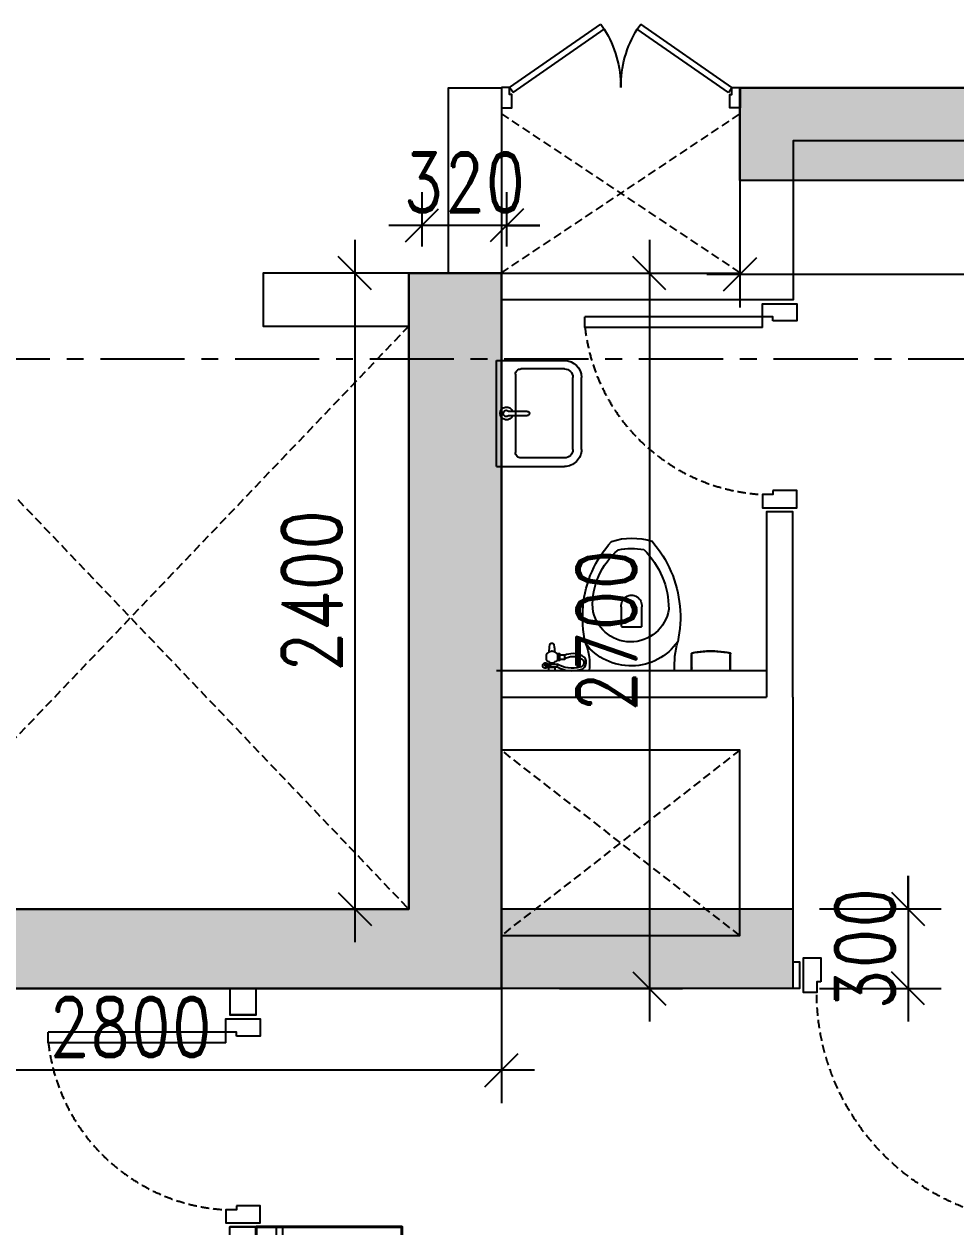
# Model space of a CAD drawing. Header units: millimetres. Extents: x 2061841 to 105821645, y -77612 to 48520811.
# Drawn here: x 105437996 to 105441512, y 48483101 to 48487640 of the extents above; entities that cross this region are included whole.
import ezdxf

# ---------------------------------------------------------------- set-up
doc = ezdxf.new("R2010")
doc.units = ezdxf.units.MM
doc.header["$LTSCALE"] = 10
doc.header["$MEASUREMENT"] = 0
doc.linetypes.add('xa_type A_Seventh floor plan$0$HIDDEN2', pattern=[4.762499999999999, 3.175, -1.5875])
doc.linetypes.add('XR_type A_TYP_GRID$0$CENTER', pattern=[50.800000000000004, 31.75, -6.35, 6.35, -6.35])
for name, color, linetype in [('AS-COLS', 2, 'Continuous'), ('DIM', 8, 'Continuous'), ('S-OPENING', 6, 'Continuous'), ('xa_type A_Seventh floor plan$0$A-DOOR', 6, 'Continuous'), ('xa_type A_Seventh floor plan$0$A-ELEV-HIDN', 54, 'xa_type A_Seventh floor plan$0$HIDDEN2'), ('xa_type A_Seventh floor plan$0$A-FLOR-FNSH', 74, 'Continuous'), ('xa_type A_Seventh floor plan$0$A-FURN-MOVE', 54, 'Continuous'), ('xa_type A_Seventh floor plan$0$A-FURN-MOVE-RefEdit0', 54, 'Continuous'), ('xa_type A_Seventh floor plan$0$A-WALL', 3, 'Continuous'), ('xa_type A_Seventh floor plan$0$AP-SANR-FIXT', 74, 'Continuous'), ('xa_type A_Seventh floor plan$0$AS-COLS', 2, 'Continuous'), ('xa_type A_Seventh floor plan$0$xb_type d_second fl_typ_fl$0$A-DOOR', 8, 'Continuous'), ('xa_type A_Seventh floor plan$0$xb_type d_second fl_typ_fl$0$A-WALL', 8, 'Continuous'), ('xa_type A_Seventh floor plan$0$xr_TDT02_Toilet_01_settingout$0$A-ELEV-FINE', 8, 'Continuous'), ('XR_type A_TYP_COL$0$AS-COLS', 2, 'Continuous'), ('XR_type A_TYP_COL$0$AS-COLS-PATT', 253, 'Continuous'), ('XR_type A_TYP_GRID$0$AS-GRID', 24, 'XR_type A_TYP_GRID$0$CENTER')]:
    doc.layers.add(name, color=color, linetype=linetype)
doc.layers.add('S-STRCOL HATCH', color=33, linetype='Continuous', lineweight=9)
doc.layers.add('xa_type A_Seventh floor plan$0$M-WHITE', color=7, linetype='Continuous', lineweight=40)
doc.styles.add('200', font='romand.shx', dxfattribs={"width": 0.8, "height": 225})
doc.dimstyles.new('GR1', dxfattribs={"dimtxt": 225, "dimasz": 125, "dimexe": 125, "dimexo": 100, "dimgap": 50, "dimtad": 1, "dimdec": 0, "dimzin": 3, "dimdsep": 46, "dimtxsty": '200', "dimblk1": 'OBLIQUE', "dimblk2": 'OBLIQUE', "dimsah": 1, "dimcen": 0.0625, "dimdle": 125, "dimclrd": 3, "dimclre": 3, "dimclrt": 2, "dimadec": 0, "dimazin": 0, "dimtfac": 1, "dimtdec": 0, "dimtix": 1, "dimtmove": 0, "dimatfit": 3, "dimfxl": 1, "dimtolj": 1, "dimtzin": 0, "dimarcsym": 0})

# ---------------------------------------------------------------- blocks, each defined once
blk = doc.blocks.new('xa_type A_Seventh floor plan$0$xb_type d_second fl_typ_fl$0$Door frame 100wall')
blk.add_lwpolyline([(-80, 75), (-65, 75), (-65, 115), (-15, 115), (-15, -15), (-80, -15)], close=True)
at = {"layer": 'xa_type A_Seventh floor plan$0$xb_type d_second fl_typ_fl$0$A-WALL'}
blk.add_line((0, 0), (0, 100), dxfattribs=at)
blk = doc.blocks.new('xa_type A_Seventh floor plan$0$xb_type d_second fl_typ_fl$0$bedroom door')
blk.add_lwpolyline([(105.1464844892034, -983.9333337180142), (105.1464844892034, -115), (65.14648448920343, -115), (65.14648448920343, -983.9333337179851), (105.1464844892034, -983.9333337180142)])
at = {"layer": 'xa_type A_Seventh floor plan$0$A-ELEV-HIDN'}
blk.add_arc((65.14648448920343, -115), 869.8535155106802, 272.6356617834032, 0, dxfattribs=at)
at = {"rotation": 180}
blk.add_blockref('xa_type A_Seventh floor plan$0$xb_type d_second fl_typ_fl$0$Door frame 100wall', (0, 0), dxfattribs=at)
at = {"xscale": -1, "rotation": 180}
blk.add_blockref('xa_type A_Seventh floor plan$0$xb_type d_second fl_typ_fl$0$Door frame 100wall', (1000, 0), dxfattribs=at)
blk = doc.blocks.new('xa_type A_Seventh floor plan$0$xb_type d_second fl_typ_fl$0$toilet door')
at = {"layer": 'xa_type A_Seventh floor plan$0$A-ELEV-HIDN'}
blk.add_arc((-1763.28200702864, 7052.87246977794), 711.1025350235711, 96.47028241527612, 177.0071382821096, dxfattribs=at)
at = {"layer": 'xa_type A_Seventh floor plan$0$xb_type d_second fl_typ_fl$0$A-DOOR'}
for p, q in [((-1843.414632035157, 7090.000228226185), (-1843.414632035157, 7759.445592481177)), ((-1843.414632035157, 7759.445592481177), (-1803.414632035157, 7759.445592481177)), ((-1803.414632035157, 7090.000228256686), (-1803.414632035157, 7759.445592481177)), ((-1843.414632035157, 7090.000228226185), (-1803.414632035157, 7090.000228256686))]:
    blk.add_line(p, q, dxfattribs=at)
at = {"layer": 'xa_type A_Seventh floor plan$0$xb_type d_second fl_typ_fl$0$A-DOOR', "xscale": -1}
blk.add_blockref('xa_type A_Seventh floor plan$0$xb_type d_second fl_typ_fl$0$Door frame 100wall', (-2538.414631873835, 6975.000228226767), dxfattribs=at)
at = {"layer": 'xa_type A_Seventh floor plan$0$xb_type d_second fl_typ_fl$0$A-DOOR'}
blk.add_blockref('xa_type A_Seventh floor plan$0$xb_type d_second fl_typ_fl$0$Door frame 100wall', (-1738.414632035157, 6975.000228256686), dxfattribs=at)
blk = doc.blocks.new('xa_type A_Seventh floor plan$0$xr_TDT02_Toilet_01_settingout$0$wc')
at = {"layer": 'xa_type A_Seventh floor plan$0$AP-SANR-FIXT', "ltscale": 0.2}
for p, q in [((20461.62070748405, 4689.689276119345), (20497.67033978758, 4689.689276119228)), ((20461.69355579579, 4678.807754505193), (20497.67033978758, 4678.807754505076)), ((20486.59345893675, 4691.944074428058), (20469.31345893591, 4691.944074428058)), ((20469.31345893591, 4678.807754505193), (20469.31345893591, 4671.698334694724)), ((20486.59345893687, 4678.807754505193), (20486.59345893675, 4672.188823685865)), ((20739.9516951374, 4462.310673744068), (20739.9516951374, 4536.650559317204)), ((20741.20738768528, 4537.906251864973), (20815.56533119848, 4537.906251864973)), ((20816.82102374636, 4536.650559317204), (20816.82102374636, 4462.310673744068))]:
    blk.add_line(p, q, dxfattribs=at)
for points in [[(20471.33573837994, 4681.024170677294, 0.3369022641410247), (20471.32451595386, 4687.424160838593), (20453.29091225038, 4687.392538791406, 0.5070620141445241), (20453.30213467669, 4680.992548630224)], [(20457.06498615976, 4643.720303211012, 0.06660742914882362), (20460.12069963707, 4638.427652174025, -0.01706334503262753), (20475.31408976528, 4629.655744295567, 0.06660742921335212), (20481.42551678859, 4629.655744292657, -0.01706334503262747), (20496.6189068871, 4638.427652157145, 0.0666074291488234), (20499.67462040015, 4643.720303211128, -0.01706334499724469), (20499.67462039817, 4661.264118939755, 0.0666074291488236), (20496.6189068871, 4666.556769993505, -0.01706334503262736), (20481.42551678859, 4675.328677855548, 0.06660742921335229), (20475.31408976528, 4675.328677855199, -0.01706334503262758), (20460.12069963859, 4666.556769974064, 0.06660742914882362), (20457.06498615976, 4661.264118939755, -0.01706334499724491)]]:
    blk.add_lwpolyline(points, format="xyb", close=True, dxfattribs=at)
for points in [[(20469.31345893591, 4689.689276119345), (20469.31345893591, 4691.944074428058), (20465.78001149101, 4695.477521872963), (20465.78001149101, 4703.464074428659), (20490.12690638189, 4703.464074428659), (20490.12690638189, 4695.477521872846), (20486.59345893675, 4691.944074428058), (20486.59345893675, 4689.689276119345)], [(20497.20126335436, 4639.217509135138), (20506.09262181431, 4639.217509135255), (20506.09262181431, 4665.766913013067), (20497.20126335436, 4665.766913012951)]]:
    blk.add_lwpolyline(points, dxfattribs=at)
for points in [[(20524.95868466955, 4659.081564924214, 0.2601056089022531), (20587.73024912362, 4657.573192714714, 0.7708764479602701), (20583.96676154967, 4691.035395862302, 0.1977266631467092), (20497.67033978782, 4678.807754505076), (20497.67033978758, 4689.689276119228, -0.200316485286325), (20586.30880078531, 4699.488731245394, -0.713234275111573), (20592.04836432842, 4647.554249078501, -0.2350147255699284), (20524.95868466955, 4646.750900804531)], [(20467.35131842035, 4634.42530445091, 0.03157745378200629), (20470.41858584629, 4606.380577847245, 0.9086010748089974), (20485.48833202312, 4606.380577844568, 0.03102383513475767), (20488.53240529352, 4633.931225519627)]]:
    blk.add_lwpolyline(points, format="xyb", dxfattribs=at)
blk.add_lwpolyline([(20506.09262181431, 4643.85221107502), (20524.95868466955, 4643.85221107502), (20524.95868466955, 4661.132211075979), (20506.09262181431, 4661.132211075979)], close=True, dxfattribs=at)
for centre, radius, start, end in [((20453.29652346353, 4684.192543710815), 9.975274772144349, 18.81136755873729, 341.3895693099699), ((20411.14131719919, 4679.385485252598), 208.835410442578, 338.088421185569, 6.701247933559269), ((20776.19066254093, 4469.952928950777), 215.9537894005397, 35.17577138235026, 142.4879577712549), ((21291.64998502933, 4686.119490218), 351.1420282931437, 177.1212086470693, 195.1480653844451), ((21075.20446743022, 4500.614227616112), 481.0027153644979, 167.8985445712714, 184.8455886293089), ((20775.59535283872, 4450.633188317879), 144.6379517192527, 8.366985128203721, 173.129629687035), ((20541.53378862256, 4502.147617834853), 421.3884487405393, 354.2573884661691, 12.64046008296985), ((20815.56533119848, 4536.650559317204), 1.255692547792345, 0, 90), ((21011.6464226213, 4496.913091296912), 417.3625765515994, 185.0763419955068, 222.2999638124544), ((20901.73267622662, 4455.13162822905), 270.0403843805147, 177.2823688728763, 230.2951441353241), ((20778.386359442, 4457.719260741957), 38.7079383789394, 173.1877172927367, 6.812282707263264), ((20600.97656675868, 4472.175779635902), 317.7176482603041, 314.8693601636669, 359.9105726837539), ((20528.08271950934, 4501.264061389025), 434.6892989206215, 318.9210920096052, 354.550668197793), ((20778.11938161121, 4490.200201914995), 247.697236969801, 258.6145723123715, 280.9391625662948), ((20779.95795920721, 4451.469988694997), 247.719990017508, 251.8889787451766, 287.816771128037)]:
    blk.add_arc(centre, radius, start, end, dxfattribs=at)
blk.add_rational_spline([(21005.39369271786, 4703.318628498469), (21005.38308818775, 4678.999096713611), (21005.37248365764, 4654.679564928869), (21005.36877207222, 4646.167728804168), (21005.3650604868, 4637.655892679468), (21078.31722885321, 4622.884968916653), (21151.28225119549, 4637.592265498941), (21151.28596278114, 4646.104101623758), (21151.2896743668, 4654.615937748458), (21151.30027889667, 4678.9354695332), (21151.31088342678, 4703.255001318059)], [1, 1, 1, 1, 1, 0.9801980198019803, 1, 1, 1, 1, 1], degree=2, knots=[0, 0, 0, 1, 1, 2, 2, 2.398674609964647, 2.398674609964647, 3.398674609964647, 3.398674609964647, 4.398674609964647, 4.398674609964647, 4.398674609964647], dxfattribs=at)
at = {"layer": 'xa_type A_Seventh floor plan$0$AP-SANR-FIXT'}
blk.add_rational_spline([(21151.31088342678, 4703.255001318059), (21078.35228807243, 4703.286814908264), (21005.39369271786, 4703.318628498469), (21005.38308818775, 4678.999096713611), (21005.37248365764, 4654.679564928869), (21005.36877207222, 4646.167728804168), (21005.3650604868, 4637.655892679468), (21078.31722885321, 4622.884968916653), (21151.28225119549, 4637.592265498941), (21151.28596278114, 4646.104101623758), (21151.2896743668, 4654.615937748458), (21151.30027889667, 4678.9354695332), (21151.31088342678, 4703.255001318059)], [1, 1, 1, 1, 1, 1, 1, 0.9801980198019803, 1, 1, 1, 1, 1], degree=2, knots=[0, 0, 0, 1, 1, 2, 2, 3, 3, 3.398674609964647, 3.398674609964647, 4.398674609964647, 4.398674609964647, 5.398674609964647, 5.398674609964647, 5.398674609964647], dxfattribs=at)
blk = doc.blocks.new('*U317')
for p, q in [((250, -25), (-250, -25)), ((-250, -25), (-250, -345)), ((250, -25), (250, -345)), ((-9.769424009063641, -169.52571506401), (-9.769424009063641, -81.73267379704316)), ((9.769423994308909, -81.73267381162145), (9.769423994308909, -169.52571506401)), ((-210, -345), (-210, -139.417821283103)), ((-184.6000000227941, -114.0178213057807), (184.6000000227373, -114.0178213057807)), ((210, -345), (210, -139.417821283103)), ((170, -385), (-170, -385)), ((170, -425), (-170, -425))]:
    blk.add_line(p, q)
for centre, radius, start, end in [((7.717062544543296e-10, -71.62524806245347), 30.1219952397098, 288.9249111404631, 251.0750730578684), ((7.717062544543296e-10, -70.81068745421362), 14.65371731530611, 311.8117791005273, 228.1882208139928), ((-184.6000000227368, -139.4178212830436), 25.39999997726301, 90.00000000013024, 180.0000000001303), ((-7.377366273431107e-09, -169.52571506401), 9.769424001686275, 180, 0), ((184.6000000227373, -139.4178212830436), 25.39999997726301, 359.9999999998697, 89.99999999986973), ((-170, -345), 80, 180, 270), ((-170, -345), 40, 180, 270), ((170, -345), 40, 270, 0), ((170, -345), 80, 270, 0)]:
    blk.add_arc(centre, radius, start, end)
blk = doc.blocks.new('xa_type A_Seventh floor plan$0$Door FHC')
for p, q in [((-1127.883712633025, 9.49900584908142, 2.232045635602517e-08), (-1145.004901815271, -15.1356218319986, 2.848289313043748e-08)), ((-1127.883712633025, 9.49900584908142, 2.232045635559149e-08), (-681.0331486343963, -301.064366224801, -1.235255685755159e-07)), ((-72.13170031883715, 9.646680641018301, 2.848288449628505e-08), (-518.9109283153805, -301.0193397361215, 4.343255890831496e-08)), ((-72.13170031883715, 9.6466806410183, 2.848288449628505e-08), (-55.00485277482153, -14.9840134865069, 2.848288449585137e-08)), ((-1145.004901815271, -15.1356218319986, 2.848289313087116e-08), (-698.1543378166542, -325.6989939058757, -1.173631318011036e-07)), ((-55.00485277482153, -14.9840134865069, 2.848288449585137e-08), (-501.7840807713618, -325.6500338636653, 4.343255890788128e-08)), ((-698.1543378166542, -325.6989939058757, 1.807128013706777e-07), (-681.0331486343963, -301.0643662248011, 2.848288449541769e-08)), ((-518.9109283153805, -301.0193397361215, 2.848288529859466e-08), (-501.7840807713619, -325.6500338636653, 4.343255890788128e-08))]:
    blk.add_line(p, q)
at = {"elevation": 2.848288449628505e-08}
for points in [[(-1185.004876766157, -15.14482090227715), (-1185.027847738288, 84.8551764594024), (-1135.027849057463, 84.86666194547547), (-1135.012917925567, 19.86666366037503), (-1145.01291766174, 19.8643665631546), (-1145.004877821476, -15.13563251342452)], [(-15.00487676615671, -14.98402417343345), (-15.00487676615671, 85.01597582656655), (-65.00487676617126, 85.015975826552), (-65.00487676617126, 20.015975826552), (-55.00487676615671, 20.015975826552), (-55.00487676617126, -14.984024173448)]]:
    blk.add_lwpolyline(points, close=True, dxfattribs=at)
for centre, radius, start, end in [((-1145.004909243931, -15.13563252064256, 2.848288449628505e-08), 545.0000324777748, 328.3559988987334, 0), ((-55.00487676617126, -14.98403016878907, 2.848288529859466e-08), 545.0000210855567, 179.9840620647648, 211.6571638034259)]:
    blk.add_arc(centre, radius, start, end)
blk = doc.blocks.new('xa_type A_Seventh floor plan$0$Bedside table')
for p, q in [((-449.999999949112, 450.000000050728), (-2.488377504050732e-09, 450.0000000265427)), ((-449.9999999776483, 2.747401595115662e-08), (-449.999999949112, 450.000000050728)), ((2.066371962428093e-08, 2.747401595115662e-08), (-2.488377504050732e-09, 450.000000050728)), ((-449.9999999518041, 2.747401595115662e-08), (-5.180481821298599e-09, 5.165929906070232e-08))]:
    blk.add_line(p, q)
at = {"color": 251}
for p, q in [((-224.9999999771535, 325.000000039101), (-224.9999999771535, 125.000000039101)), ((-324.9999999771535, 225.000000039101), (-124.9999999771535, 225.000000039101))]:
    blk.add_line(p, q, dxfattribs=at)
for radius in [150, 100]:
    blk.add_circle((-224.9999999771535, 225.000000039101), radius)
blk.add_circle((-224.9999999771535, 225.000000039101), 37.5, dxfattribs=at)
blk = doc.blocks.new('xa_type A_Seventh floor plan$0$Pillow')
for points in [[(-254.386037159526, 186.2328091325421, 0.06526936385253308), (275.1859419788196, 185.1607362427711, 0.04080593409069517)], [(303.4952503720886, 98.00376387059922, 0.1009997407030388), (306.5908630396862, 40.49497643159179, -0.121920142499974), (301.3806903578911, -49.09718330766336, 0.1029586975935878), (296.0998371346658, -98.21141123616776, 0.08845289372068096)], [(-304.1879688949322, -110.5514185885567, 0.1129401980865401), (-300.0952683447744, 74.60595465939754)]]:
    blk.add_lwpolyline(points, format="xyb")
for centre, radius, start, end in [((-8.61788685216743, 173.2326404066131), 307.7113697334988, 175.3048403126978, 198.694185993137), ((-332.3984179839894, -45.35724513263936), 244.3765225966924, 40.41890206520205, 85.98709623762083), ((334.212423924568, -51.98006418086035), 244.3765225966924, 94.0129037623792, 127.5960590071242), ((124.2801304641203, 171.9043197018778), 193.8539433589094, 318.5574523974782, 5.889976467847864), ((-122.4661245233414, -178.0534380693492), 193.8539433589094, 126.5710977634053, 185.8899764678478), ((122.8057765343043, -181.6779244939241), 192.3473167859912, 354.5226501857853, 52.54401056962069), ((191.2830168586934, -274.1010158606098), 143.274077278753, 34.17586180321516, 80.68805649206078), ((-319.8604320773247, -115.8231583363918), 82.24999522997767, 273.1807734041928, 340.4594518276794), ((-80.68527422965883, -5019.379463758141), 4847.204910630051, 85.77055396209423, 92.16008495318563), ((274.8703425344918, -245.5261914398076), 60.18220819762526, 49.09905915224455, 88.16289779473588)]:
    blk.add_arc(centre, radius, start, end)
blk = doc.blocks.new('xa_type A_Seventh floor plan$0$Bed Queensize')
at = {"color": 251}
for p, q in [((-99.99999988591298, -1250.000000044703), (-99.99999988591298, 1250.000000045635)), ((-350, 1125.000000034459), (-350, 925.0000000344589)), ((-1487.348775751423, 799.9999999981374), (-1487.34877575608, -799.9999999981374))]:
    blk.add_line(p, q, dxfattribs=at)
blk.add_lwpolyline([(-1773.86435880186, -448.8643588004634), (-2074.999999974854, -448.8643587995321), (-1773.86435880186, -799.9999999990687)], close=True, dxfattribs=at)
at = {"layer": 'xa_type A_Seventh floor plan$0$A-FURN-MOVE-RefEdit0'}
for p, q in [((-574.9999999720603, 1250.000000044703), (-125.0000000251457, 1250.000000020489)), ((-125.0000000023283, 800.0000000223517), (-125.0000000251457, 1250.000000044703)), ((-450, 1025.000000033528), (-250.0000000004657, 1025.000000033528)), ((-574.9999999743886, 800.0000000223517), (-125.0000000279397, 800.0000000456348))]:
    blk.add_line(p, q, dxfattribs=at)
for radius in [150, 99.99999999999999, 37.49999999999999]:
    blk.add_circle((-350, 1025.000000034459), radius, dxfattribs=at)
at = {"layer": 'xa_type A_Seventh floor plan$0$M-WHITE'}
blk.add_lwpolyline([(-2074.999999997307, -800.0000000001132), (-2074.999999997307, 799.9999999998865), (-575.000000000698, 799.9999999047657), (-574.9999999765128, 1250.000000046188), (-24.99999999730744, 1250.000000042026), (-24.99999999730744, -1250.000000042026), (-574.9999999721617, -1250.000000046188), (-575.000000000698, -800.0000000229336)], close=True, dxfattribs=at)
at = {"layer": 'xa_type A_Seventh floor plan$0$A-FURN-MOVE-RefEdit0', "rotation": 90}
for p in [(-351.7637021583505, 379.6718125799671), (-351.7637021583505, -396.6871334677562)]:
    blk.add_blockref('xa_type A_Seventh floor plan$0$Pillow', p, dxfattribs=at)
at = {"layer": 'xa_type A_Seventh floor plan$0$A-FURN-MOVE-RefEdit0', "xscale": -0.9999999999999999, "rotation": 180}
blk.add_blockref('xa_type A_Seventh floor plan$0$Bedside table', (-125.0000000228174, -799.9999999953434), dxfattribs=at)
blk = doc.blocks.new('_Oblique')
at = {"color": 0, "linetype": 'ByBlock', "lineweight": -2}
blk.add_line((-0.5, -0.5), (0.5, 0.5), dxfattribs=at)
blk = doc.blocks.new('*D370')
at = {"layer": 'Defpoints', "color": 0, "transparency": 16777216}
for p in [(17744.45256508887, 8160.529751710594), (20019.51064141095, 8160.529751710594), (17744.45256508887, 7805.081530891359)]:
    blk.add_point(p, dxfattribs=at)
at = {"layer": 'DIM', "color": 3, "lineweight": -2, "transparency": 16777216}
for p, q in [((17744.45256508887, 8060.529751710594), (17744.45256508887, 7680.081530891359)), ((20019.51064141095, 8060.529751710594), (20019.51064141095, 7680.081530891359)), ((20144.51064141095, 7805.081530891359), (17619.45256508887, 7805.081530891359))]:
    blk.add_line(p, q, dxfattribs=at)
at = {"layer": 'DIM', "color": 3, "linetype": 'ByBlock', "lineweight": -2, "transparency": 16777216, "xscale": 125, "yscale": 125, "zscale": 125, "rotation": 180}
blk.add_blockref('_Oblique', (17744.45256508887, 7805.081530891359), dxfattribs=at)
at = {"layer": 'DIM', "color": 3, "linetype": 'ByBlock', "lineweight": -2, "transparency": 16777216, "xscale": 125, "yscale": 125, "zscale": 125}
blk.add_blockref('_Oblique', (20019.51064141095, 7805.081530891359), dxfattribs=at)
at = {"layer": 'DIM', "color": 2, "transparency": 16777216, "insert": (18881.98160324991, 7967.581530891359), "char_height": 225, "attachment_point": 5, "style": '200'}
blk.add_mtext('\\A1;2275', dxfattribs=at)
blk = doc.blocks.new('*D375')
at = {"layer": 'Defpoints', "color": 0, "transparency": 16777216}
for p in [(16545.09557442367, 7990.414407037199), (16545.09557442367, 7810.475807465613), (16865.09557442367, 7810.475807465613)]:
    blk.add_point(p, dxfattribs=at)
at = {"layer": 'DIM', "color": 3, "lineweight": -2, "transparency": 16777216}
for p, q in [((16545.09557442367, 7910.475807465613), (16545.09557442367, 8115.414407037199)), ((16865.09557442367, 7910.475807465613), (16865.09557442367, 8115.414407037199)), ((16990.09557442367, 7990.414407037199), (16420.09557442367, 7990.414407037199)), ((16545.09557442367, 7990.414407037199), (16420.09557442367, 7990.414407037199)), ((16865.09557442367, 7990.414407037199), (16990.09557442367, 7990.414407037199))]:
    blk.add_line(p, q, dxfattribs=at)
at = {"layer": 'DIM', "color": 3, "linetype": 'ByBlock', "lineweight": -2, "transparency": 16777216, "xscale": 125, "yscale": 125, "zscale": 125}
blk.add_blockref('_Oblique', (16545.09557442367, 7990.414407037199), dxfattribs=at)
at = {"layer": 'DIM', "color": 3, "linetype": 'ByBlock', "lineweight": -2, "transparency": 16777216, "xscale": 125, "yscale": 125, "zscale": 125, "rotation": 180}
blk.add_blockref('_Oblique', (16865.09557442367, 7990.414407037199), dxfattribs=at)
at = {"layer": 'DIM', "color": 2, "transparency": 16777216, "insert": (16705.09557442367, 8152.914407037199), "char_height": 225, "attachment_point": 5, "style": '200'}
blk.add_mtext('\\A1;320', dxfattribs=at)
blk = doc.blocks.new('*D376')
at = {"layer": 'Defpoints', "color": 0, "transparency": 16777216}
for p in [(16865.09557442367, 7810.475807465613), (16964.45256508887, 5110.475807465613), (17403.07834275067, 5110.475807465613)]:
    blk.add_point(p, dxfattribs=at)
at = {"layer": 'DIM', "color": 3, "lineweight": -2, "transparency": 16777216}
for p, q in [((17403.07834275067, 7935.475807465613), (17403.07834275067, 4985.475807465613)), ((16965.09557442367, 7810.475807465613), (17528.07834275067, 7810.475807465613)), ((17064.45256508887, 5110.475807465613), (17528.07834275067, 5110.475807465613))]:
    blk.add_line(p, q, dxfattribs=at)
at = {"layer": 'DIM', "color": 3, "linetype": 'ByBlock', "lineweight": -2, "transparency": 16777216, "xscale": 125, "yscale": 125, "zscale": 125}
for p, rotation in [((17403.07834275067, 7810.475807465613), 90), ((17403.07834275067, 5110.475807465613), 270)]:
    blk.add_blockref('_Oblique', p, dxfattribs=dict(at, rotation=rotation))
at = {"layer": 'DIM', "color": 2, "transparency": 16777216, "insert": (17240.57834275067, 6460.475807465613), "char_height": 225, "attachment_point": 5, "rotation": 90, "style": '200'}
blk.add_mtext('\\A1;2700', dxfattribs=at)
blk = doc.blocks.new('*D377')
at = {"layer": 'Defpoints', "color": 0, "transparency": 16777216}
for p in [(16845.09558293223, 5521.275066316128), (14045.09558920562, 5439.198209531605), (14045.09558920562, 4802.387069694698)]:
    blk.add_point(p, dxfattribs=at)
at = {"layer": 'DIM', "color": 3, "lineweight": -2, "transparency": 16777216}
for p, q in [((16845.09558293223, 5421.275066316128), (16845.09558293223, 4677.387069694698)), ((14045.09558920562, 5339.198209531605), (14045.09558920562, 4677.387069694698)), ((16970.09558293223, 4802.387069694698), (13920.09558920562, 4802.387069694698))]:
    blk.add_line(p, q, dxfattribs=at)
at = {"layer": 'DIM', "color": 3, "linetype": 'ByBlock', "lineweight": -2, "transparency": 16777216, "xscale": 125, "yscale": 125, "zscale": 125, "rotation": 180}
blk.add_blockref('_Oblique', (14045.09558920562, 4802.387069694698), dxfattribs=at)
at = {"layer": 'DIM', "color": 3, "linetype": 'ByBlock', "lineweight": -2, "transparency": 16777216, "xscale": 125, "yscale": 125, "zscale": 125}
blk.add_blockref('_Oblique', (16845.09558293223, 4802.387069694698), dxfattribs=at)
at = {"layer": 'DIM', "color": 2, "transparency": 16777216, "insert": (15445.09558606893, 4964.887069694698), "char_height": 225, "attachment_point": 5, "style": '200'}
blk.add_mtext('\\A1;2800', dxfattribs=at)
blk = doc.blocks.new('*D483')
at = {"layer": 'AS-COLS', "color": 3, "lineweight": -2, "transparency": 16777216}
for p, q in [((18378.93284469843, 5536.054897516966), (18378.93284469843, 4986.054897516966)), ((18378.93284469843, 5411.054897516966), (18378.93284469843, 5536.054897516966)), ((18044.43023128808, 5411.054897516966), (18503.93284469843, 5411.054897516966)), ((18044.43023128808, 5111.054897516966), (18503.93284469843, 5111.054897516966)), ((18378.93284469843, 5111.054897516966), (18378.93284469843, 4986.054897516966))]:
    blk.add_line(p, q, dxfattribs=at)
at = {"layer": 'Defpoints', "color": 0, "transparency": 16777216}
for p in [(17944.43023128808, 5411.054897516966), (17944.43023128808, 5111.054897516966), (18378.93284469843, 5111.054897516966)]:
    blk.add_point(p, dxfattribs=at)
at = {"layer": 'AS-COLS', "color": 3, "linetype": 'ByBlock', "lineweight": -2, "transparency": 16777216, "xscale": 125, "yscale": 125, "zscale": 125}
for p, rotation in [((18378.93284469843, 5411.054897516966), 270), ((18378.93284469843, 5111.054897516966), 90)]:
    blk.add_blockref('_Oblique', p, dxfattribs=dict(at, rotation=rotation))
at = {"layer": 'AS-COLS', "color": 2, "transparency": 16777216, "insert": (18216.43284469843, 5261.054897516966), "char_height": 225, "attachment_point": 5, "rotation": 90, "style": '200'}
blk.add_mtext('\\A1;300', dxfattribs=at)
blk = doc.blocks.new('*D487')
at = {"layer": 'AS-COLS', "color": 3, "lineweight": -2, "transparency": 16777216}
for p, q in [((16291.64103108644, 7935.475807465613), (16291.64103108644, 5285.475807465613)), ((16395.09557442367, 7810.475807465613), (16166.64103108644, 7810.475807465613)), ((16395.09557442367, 5410.475807465613), (16166.64103108644, 5410.475807465613))]:
    blk.add_line(p, q, dxfattribs=at)
at = {"layer": 'Defpoints', "color": 0, "transparency": 16777216}
for p in [(16495.09557442367, 7810.475807465613), (16291.64103108644, 5410.475807465613), (16495.09557442367, 5410.475807465613)]:
    blk.add_point(p, dxfattribs=at)
at = {"layer": 'AS-COLS', "color": 3, "linetype": 'ByBlock', "lineweight": -2, "transparency": 16777216, "xscale": 125, "yscale": 125, "zscale": 125}
for p, rotation in [((16291.64103108644, 7810.475807465613), 90), ((16291.64103108644, 5410.475807465613), 270)]:
    blk.add_blockref('_Oblique', p, dxfattribs=dict(at, rotation=rotation))
at = {"layer": 'AS-COLS', "color": 2, "transparency": 16777216, "insert": (16129.14103108644, 6610.475807465613), "char_height": 225, "attachment_point": 5, "rotation": 90, "style": '200'}
blk.add_mtext('\\A1;2400', dxfattribs=at)
blk = doc.blocks.new('G$CDE8A9FAD')
at = {"layer": 'S-STRCOL HATCH'}
h = blk.add_hatch(color=256, dxfattribs=at)
h.dxf.hatch_style = 1
h.paths.add_polyline_path([(17744.45256508887, 8510.529751710594), (20019.51064141095, 8510.529751710594), (20019.51064141095, 8160.529751710594), (17744.45256508887, 8160.529751710594), (17744.45256508887, 8510.529751710594)])
h = blk.add_hatch(color=256, dxfattribs=at)
h.dxf.hatch_style = 1
h.paths.add_polyline_path([(16845.09558293223, 7810.475807465613), (16845.09558293223, 5110.475807465613), (14045.09556767344, 5110.47580871731), (14045.09561914206, 7810.529500238597), (14395.09561914206, 7810.529500238597), (14395.09555916488, 5410.47580871731), (16495.09557442367, 5410.475807465613), (16495.09557442367, 7810.475807465613)])
h = blk.add_hatch(color=256, dxfattribs=at)
h.dxf.hatch_style = 1
h.paths.add_polyline_path([(16845.09558293223, 5411.054897516966), (17944.43023128808, 5411.054897516966), (17944.43023128808, 5111.054897516966), (16845.09558293223, 5111.054897516966), (16845.09558293223, 5411.054897516966)])
at = {"layer": 'AS-COLS', "color": 1}
for points, elevation in [([(17744.45256508887, 8510.529751710594), (20019.51064141095, 8510.529751710594), (20019.51064141095, 8160.529751710594), (17744.45256508887, 8160.529751710594)], 1.288640305030717e-10), ([(16845.09558293223, 7810.475807465613), (16845.09558293223, 5110.475807465613), (14045.09556767344, 5110.47580871731), (14045.09561914206, 7810.529500238597), (14395.09561914206, 7810.529500238597), (14395.09555916488, 5410.47580871731), (16495.09557442367, 5410.475807465613), (16495.09557442367, 7810.475807465613)], 1.288640305574518e-10), ([(16845.09558293223, 5411.054897516966), (17944.43023128808, 5411.054897516966), (17944.43023128808, 5111.054897516966), (16845.09558293223, 5111.054897516966)], 1.288640305574518e-10)]:
    blk.add_lwpolyline(points, close=True, dxfattribs=dict(at, elevation=elevation))
at = {"layer": 'AS-COLS', "color": 6}
for base, p1, p2, picture, middle in [((16291.64103108644, 5410.475807465613), (16495.09557442367, 7810.475807465613), (16495.09557442367, 5410.475807465613), '*D487', (16129.14103108644, 6610.475807465613)), ((18378.93284469843, 5111.054897516966), (17944.43023128808, 5411.054897516966), (17944.43023128808, 5111.054897516966), '*D483', (18216.43284469843, 5261.054897516966))]:
    dim = blk.add_linear_dim(base=base, p1=p1, p2=p2, angle=90, dimstyle='GR1', dxfattribs=at)
    dim.commit()
    dim.dimension.update_dxf_attribs({"geometry": picture, "text_midpoint": middle})
at = {"layer": 'DIM'}
for base, p1, p2, picture, middle in [((16545.09557442367, 7990.414407037199, -1.107122877587373e-09), (16865.09557442367, 7810.475807465613), (16545.09557442367, 7810.475807465613), '*D375', (16705.09557442367, 8152.914407037199, -1.107122877587373e-09)), ((17744.45256508887, 7805.081530891359, -1.107122877641753e-09), (20019.51064141095, 8160.529751710594), (17744.45256508887, 8160.529751710594), '*D370', (18881.98160324991, 7967.581530891359, -1.107122877641753e-09)), ((14045.09558920562, 4802.387069694698, -1.107122877587373e-09), (16845.09558293223, 5521.275066316128), (14045.09558920562, 5439.198209531605), '*D377', (15445.09558606893, 4964.887069694698, -1.107122877587373e-09))]:
    dim = blk.add_linear_dim(base=base, p1=p1, p2=p2, dimstyle='GR1', dxfattribs=at)
    dim.commit()
    dim.dimension.update_dxf_attribs({"geometry": picture, "text_midpoint": middle})
dim = blk.add_linear_dim(base=(17403.07834275067, 5110.475807465613, -1.107122877587373e-09), p1=(16865.09557442367, 7810.475807465613), p2=(16964.45256508887, 5110.475807465613), angle=90, dimstyle='GR1', dxfattribs=at)
dim.commit()
dim.dimension.update_dxf_attribs({"geometry": '*D376', "text_midpoint": (17240.57834275067, 6460.475807465613, -1.107122877587373e-09)})
blk = doc.blocks.new('TOWER-A TYPICAL FLOOR FRAMING PLAN N')
at = {"layer": 'XR_type A_TYP_COL$0$AS-COLS-PATT'}
h = blk.add_hatch(color=256, dxfattribs=at)
h.dxf.hatch_style = 1
h.paths.add_polyline_path([(102673997.4568491, 48584714.69595449), (102673997.4568491, 48582014.69595449), (102676797.4568491, 48582014.69595449), (102676797.4568491, 48584714.69595449), (102676447.4568491, 48584714.69595449), (102676447.4568491, 48582314.69595449), (102674347.4568491, 48582314.69595449), (102674347.4568491, 48584714.69595449)])
at = {"layer": 'xa_type A_Seventh floor plan$0$A-ELEV-HIDN'}
for p, q in [((102676797.3123414, 48584715.88964622, 1.364850938701471e-09), (102677697.3123414, 48585315.94359046, 1.364850938701471e-09)), ((102676797.3123414, 48585315.94359046, 1.364850938701471e-09), (102677697.3123414, 48584715.88964622, 1.364850938701471e-09)), ((102674347.3854153, 48584514.69595449), (102676447.3854153, 48582314.69595449)), ((102676447.3854153, 48584514.69595449), (102674347.3854153, 48582314.69595449)), ((102677696.7915059, 48582914.69595449), (102676796.7915059, 48582215.27504453)), ((102677696.7915059, 48582215.27504454), (102676796.7915059, 48582914.69595449))]:
    blk.add_line(p, q, dxfattribs=at)
at = {"layer": 'xa_type A_Seventh floor plan$0$A-FLOR-FNSH'}
blk.add_line((102676778.9741828, 48583214.69595449), (102677796.7915059, 48583214.69595449), dxfattribs=at)
at = {"layer": 'xa_type A_Seventh floor plan$0$A-WALL'}
blk.add_line((102676796.7915094, 48583114.69595449, -1.107122877587373e-09), (102677796.7915059, 48583114.69595449, -1.107122877587373e-09), dxfattribs=at)
for points, elevation in [([(102677896.7915059, 48583114.69595449), (102677896.7915059, 48583814.69595465), (102677796.7915059, 48583814.69595465), (102677796.7915059, 48583114.69595449)], 1.288640305574518e-10), ([(102677896.7915059, 48583114.69595449), (102677896.7915059, 48582815.27504469), (102677896.7915059, 48582115.27504454), (102677921.7962507, 48582115.27504454), (102677921.7962507, 48582015.27504454), (102676796.7915059, 48582015.27504454)], -1.107122877587373e-09), ([(102676796.7915059, 48582215.27504453), (102677696.7915059, 48582215.27504454), (102677696.7915059, 48582914.69595449), (102676796.7915059, 48582914.69595449)], 1.288640305574518e-10), ([(102675771.7938783, 48582014.69595449), (102675771.7938783, 48581915.27504453), (102675871.7938783, 48581915.27504453), (102675871.7938783, 48582014.69595449)], 1.288640305574518e-10)]:
    blk.add_lwpolyline(points, dxfattribs=dict(at, elevation=elevation))
at = {"layer": 'xa_type A_Seventh floor plan$0$A-WALL', "elevation": 1.288640305574518e-10}
blk.add_lwpolyline([(102677221.6725488, 48577590.07962473), (102677221.6725488, 48578315.01839178), (102677421.6723628, 48578315.01839178), (102677421.6723628, 48577390.07962473), (102675671.7938783, 48577390.07962473), (102675671.7938783, 48579565.63700092), (102675771.7938783, 48579565.63700092), (102675771.7938783, 48581115.27504469), (102675871.7938783, 48581115.27504469), (102675871.7938783, 48577590.07962473)], close=True, dxfattribs=at)
at = {"layer": 'xa_type A_Seventh floor plan$0$AS-COLS', "elevation": 1.288640305574518e-10}
for points in [[(102676597.3854153, 48584714.69595449), (102676597.3854153, 48585414.70351861), (102676797.3854153, 48585414.70351861), (102676797.3854153, 48584714.69595449), (102677697.3854153, 48584714.69595449), (102677697.3854153, 48585414.68710818), (102678922.4925963, 48585414.74990197)], [(102678922.5028474, 48585214.74990223), (102677897.3854153, 48585214.69735907), (102677897.3854153, 48584614.69595449), (102676797.3854237, 48584614.69595449)], [(102676447.3854153, 48584714.69595449), (102675897.3854153, 48584714.69595449), (102675897.3854153, 48584514.69595449), (102676447.3854153, 48584514.69595449)]]:
    blk.add_lwpolyline(points, dxfattribs=at)
at = {"layer": 'XR_type A_TYP_COL$0$AS-COLS', "elevation": 1.288640305574518e-10}
blk.add_lwpolyline([(102673997.4568491, 48584714.69595449), (102673997.4568491, 48582014.69595449), (102676797.4568491, 48582014.69595449), (102676797.4568491, 48584714.69595449), (102676447.4568491, 48584714.69595449), (102676447.4568491, 48582314.69595449), (102674347.4568491, 48582314.69595449), (102674347.4568491, 48584714.69595449)], close=True, dxfattribs=at)
at = {"layer": 'XR_type A_TYP_GRID$0$AS-GRID'}
blk.add_line((102691349.4452271, 48584389.69324874), (102655331.945676, 48584389.69324874), dxfattribs=at)
at = {"layer": 'AS-COLS', "color": 6}
blk.add_blockref('G$CDE8A9FAD', (102659952.3389408, 48576904.55274101), dxfattribs=at)
at = {"layer": 'xa_type A_Seventh floor plan$0$A-DOOR', "xscale": -0.769230761966821, "yscale": 0.769230761966821, "zscale": 0.769230761966821, "rotation": 180}
blk.add_blockref('xa_type A_Seventh floor plan$0$Door FHC', (102677708.8545542, 48585404.41741813, -2.054506000538897e-08), dxfattribs=at)
at = {"layer": 'xa_type A_Seventh floor plan$0$A-DOOR', "rotation": 90.00000000000001}
for p in [(102684871.7917342, 48586353.11058652), (102682846.7941066, 48583653.68967657)]:
    blk.add_blockref('xa_type A_Seventh floor plan$0$xb_type d_second fl_typ_fl$0$toilet door', p, dxfattribs=at)
at = {"layer": 'xa_type A_Seventh floor plan$0$A-DOOR', "xscale": -1}
blk.add_blockref('xa_type A_Seventh floor plan$0$xb_type d_second fl_typ_fl$0$bedroom door', (102678921.7962507, 48582115.27504454), dxfattribs=at)
at = {"layer": 'xa_type A_Seventh floor plan$0$A-FURN-MOVE', "rotation": 180}
blk.add_blockref('xa_type A_Seventh floor plan$0$Bed Queensize', (102675846.7938783, 48579865.27504465), dxfattribs=at)
at = {"layer": 'xa_type A_Seventh floor plan$0$AP-SANR-FIXT', "xscale": -0.8000000000000032, "yscale": 0.8000000000000032, "zscale": 0.8000000000000032, "rotation": 89.99999999999994}
blk.add_blockref('*U317', (102676758.9741828, 48584185.45378164), dxfattribs=at)
at = {"layer": 'xa_type A_Seventh floor plan$0$xr_TDT02_Toilet_01_settingout$0$A-ELEV-FINE', "linetype": 'Continuous', "xscale": -1, "rotation": 180}
blk.add_blockref('xa_type A_Seventh floor plan$0$xr_TDT02_Toilet_01_settingout$0$wc', (102656509.4964849, 48587918.45093852), dxfattribs=at)

msp = doc.modelspace()

# ---------------------------------------------------------------- block references
at = {"layer": 'S-OPENING'}
msp.add_blockref('TOWER-A TYPICAL FLOOR FRAMING PLAN N', (2763000.288780258, -98014.70671840524), dxfattribs=at)

doc.saveas('drawing.dxf')
